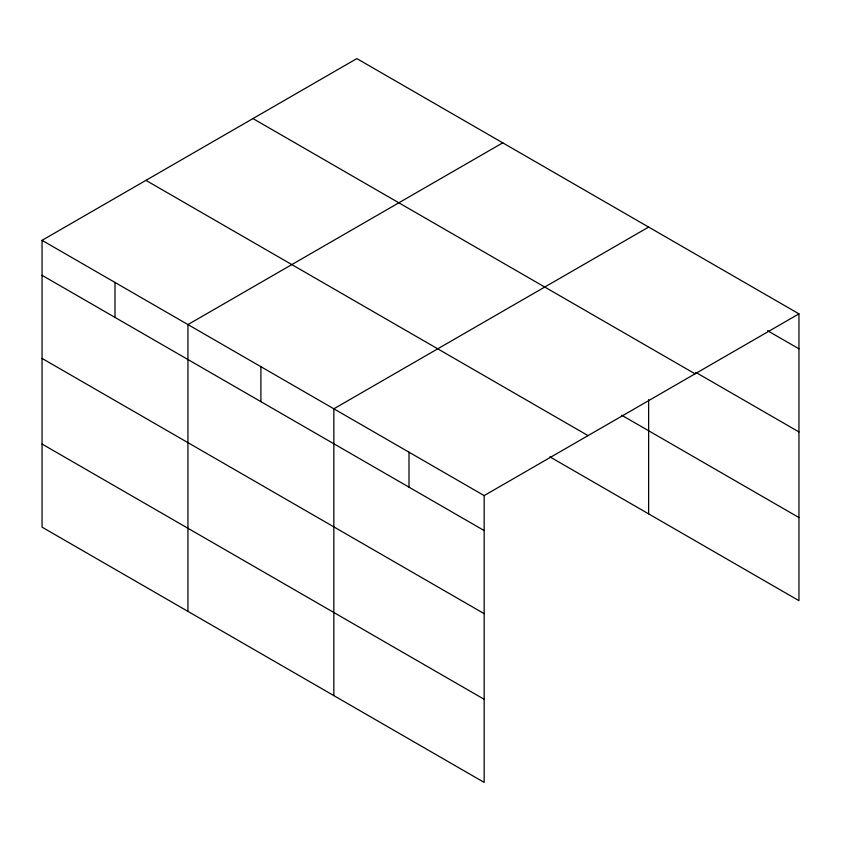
<?xml version="1.0" encoding="UTF-8"?>
<svg xmlns="http://www.w3.org/2000/svg" width="841" height="841" viewBox="0 0 841 841"><rect width="100%" height="100%" fill="white"/><g stroke="black" fill="none" stroke-linecap="round" stroke-linejoin="round"><path stroke-width="1.26" d="M42.05 240.337L484.164 495.591L484.164 782.403L42.05 527.149L42.05 240.337L356.836 58.597L798.95 313.851L798.95 600.663L549.867 456.852M502.729 142.833L187.942 324.573L187.942 611.375M648.632 227.07L333.845 408.81L333.845 695.612M484.164 495.591L798.95 313.851M767.539 330.681L798.95 348.815M695.749 372.342L798.95 431.927M252.952 118.57L695.065 373.825M621.699 415.212L798.95 517.551M145.935 180.363L588.048 435.617M42.05 275.301L484.164 530.555M42.05 358.413L484.164 613.667M42.05 444.037L484.164 699.292M648.632 399.633L648.632 513.872M408.999 452.195L408.999 487.17M260.899 366.687L260.899 401.651M114.996 282.46L114.996 317.425"/></g></svg>
